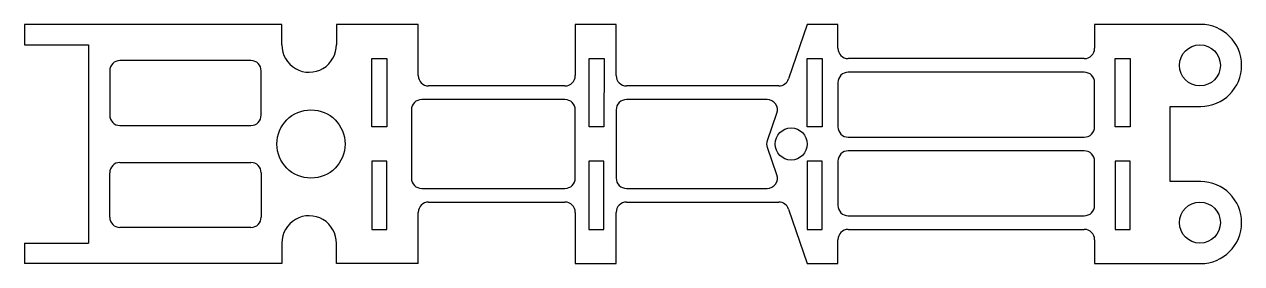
# Model space of a CAD drawing. Header units: inches. Extents: x 50 to 228, y 266 to 301.
import ezdxf

# ---------------------------------------------------------------- set-up
doc = ezdxf.new("R2010")
doc.units = ezdxf.units.IN
doc.header["$MEASUREMENT"] = 0

msp = doc.modelspace()

# ---------------------------------------------------------------- linework, layer by layer
for p, q in [((87.56, 300.89), (49.84, 300.89)), ((49.84, 300.89), (49.84, 297.89)), ((49.84, 297.89), (59.24, 297.89)), ((59.24, 297.89), (59.24, 268.89)), ((49.84, 268.89), (49.84, 265.89)), ((49.84, 268.89), (59.24, 268.89)), ((87.56, 265.89), (49.84, 265.89))]:
    msp.add_line(p, q)
at = {"color": 0}
for p, q in [((77.56, 300.89), (77.56, 300.89)), ((87.56, 297.89), (87.56, 300.89)), ((107.56, 300.89), (95.56, 300.89)), ((95.56, 300.89), (95.56, 297.89)), ((107.56, 293.39), (107.56, 300.89)), ((136.56, 300.89), (130.56, 300.89)), ((130.56, 300.89), (130.56, 293.39)), ((136.56, 293.39), (136.56, 300.89)), ((164.56, 300.89), (161.83, 292.9)), ((169.06, 300.89), (164.56, 300.89)), ((169.06, 297.39), (169.06, 300.89)), ((222.21, 300.89), (206.66, 300.89)), ((206.66, 300.89), (206.66, 297.39)), ((83.04, 295.6), (63.84, 295.6)), ((205.16, 295.89), (170.56, 295.89)), ((62.34, 294.1), (62.34, 287.6)), ((84.54, 287.6), (84.54, 294.1)), ((129.06, 291.89), (109.06, 291.89)), ((160.41, 291.89), (138.06, 291.89)), ((129.06, 289.89), (108.06, 289.89)), ((106.56, 288.39), (106.56, 278.39)), ((130.56, 278.39), (130.56, 288.39)), ((217.73, 277.89), (217.73, 288.89)), ((217.73, 288.89), (222.21, 288.89)), ((63.84, 286.1), (83.04, 286.1)), ((63.84, 280.68), (83.04, 280.68)), ((62.34, 272.68), (62.34, 279.18)), ((84.54, 279.18), (84.54, 272.68)), ((108.06, 276.89), (129.06, 276.89)), ((222.21, 277.89), (217.73, 277.89)), ((109.06, 274.89), (129.06, 274.89)), ((138.06, 274.89), (160.41, 274.89)), ((107.56, 265.89), (107.56, 273.39)), ((130.56, 273.39), (130.56, 265.89)), ((136.56, 265.89), (136.56, 273.39)), ((161.83, 273.88), (164.56, 265.89)), ((83.04, 271.18), (63.84, 271.18)), ((169.06, 265.89), (169.06, 269.39)), ((170.56, 270.89), (205.16, 270.89)), ((206.66, 269.39), (206.66, 265.89)), ((87.56, 268.89), (87.56, 265.89)), ((95.56, 265.89), (95.56, 268.89)), ((77.56, 265.89), (77.56, 265.89)), ((107.56, 265.89), (95.56, 265.89)), ((130.56, 265.89), (136.56, 265.89)), ((164.56, 265.89), (169.06, 265.89)), ((206.66, 265.89), (222.21, 265.89))]:
    msp.add_line(p, q, dxfattribs=at)
for points in [[(100.76, 295.89), (102.96, 295.89), (102.96, 285.89), (100.76, 285.89)], [(132.61, 295.9), (134.81, 295.9), (134.76, 285.9), (132.61, 285.9)], [(164.56, 295.89), (166.76, 295.89), (166.76, 285.89), (164.56, 285.89)], [(211.86, 295.89), (211.86, 285.89), (209.66, 285.89), (209.66, 295.89)], [(100.76, 270.89), (102.96, 270.89), (102.96, 280.89), (100.76, 280.89)], [(132.56, 270.89), (134.76, 270.89), (134.76, 280.89), (132.56, 280.89)], [(164.56, 270.89), (166.76, 270.89), (166.76, 280.89), (164.56, 280.89)], [(211.86, 280.89), (209.66, 280.89), (209.66, 270.89), (211.86, 270.89)]]:
    msp.add_lwpolyline(points, close=True, dxfattribs=at)
for points in [[(206.66, 285.89), (206.66, 292.39, 0.414214), (205.16, 293.89), (170.56, 293.89, 0.414214), (169.06, 292.39), (169.06, 285.89, 0.414214), (170.56, 284.39), (205.16, 284.39, 0.414214)], [(160.11, 287.9, 0.514618), (158.69, 289.89), (138.06, 289.89, 0.414214), (136.56, 288.39), (136.56, 278.39, 0.414214), (138.06, 276.89), (158.69, 276.89, 0.514618), (160.11, 278.88), (158.73, 282.9, -0.166667), (158.73, 283.88)], [(169.06, 280.89), (169.06, 274.39, 0.414214), (170.56, 272.89), (205.16, 272.89, 0.414214), (206.66, 274.39), (206.66, 280.89, 0.414214), (205.16, 282.39), (170.56, 282.39, 0.414214)]]:
    msp.add_lwpolyline(points, format="xyb", close=True, dxfattribs=at)
for centre, radius in [((222.1, 294.89), 3), ((91.84, 283.39), 5), ((162.21, 283.39), 2.35), ((222.1, 271.89), 3)]:
    msp.add_circle(centre, radius, dxfattribs=at)
for centre, radius, start, end in [((222.21, 294.89), 6, 270, 90), ((91.56, 297.89), 4, 180, 0.9634), ((170.56, 297.39), 1.5, 180, 270), ((205.16, 297.39), 1.5, 270, 0), ((63.84, 294.1), 1.5, 90, 180), ((83.04, 294.1), 1.5, 0, 90), ((109.06, 293.39), 1.5, 180, 270), ((129.06, 293.39), 1.5, 270, 0), ((138.06, 293.39), 1.5, 180, 270), ((160.41, 293.39), 1.5, 270, 341.0754), ((108.06, 288.39), 1.5, 90, 180), ((129.06, 288.39), 1.5, 0, 90), ((63.84, 287.6), 1.5, 180, 270), ((83.04, 287.6), 1.5, 270, 0), ((63.84, 279.18), 1.5, 90, 180), ((83.04, 279.18), 1.5, 0, 90), ((108.06, 278.39), 1.5, 180, 270), ((129.06, 278.39), 1.5, 270, 0), ((222.21, 271.89), 6, 270, 90), ((109.06, 273.39), 1.5, 90, 180), ((129.06, 273.39), 1.5, 0, 90), ((138.06, 273.39), 1.5, 90, 180), ((160.41, 273.39), 1.5, 18.9246, 90), ((63.84, 272.68), 1.5, 180, 270), ((83.04, 272.68), 1.5, 270, 0), ((91.56, 268.89), 4, 359.0366, 180), ((170.56, 269.39), 1.5, 90, 180), ((205.16, 269.39), 1.5, 0, 90)]:
    msp.add_arc(centre, radius, start, end, dxfattribs=at)

doc.saveas('drawing.dxf')
